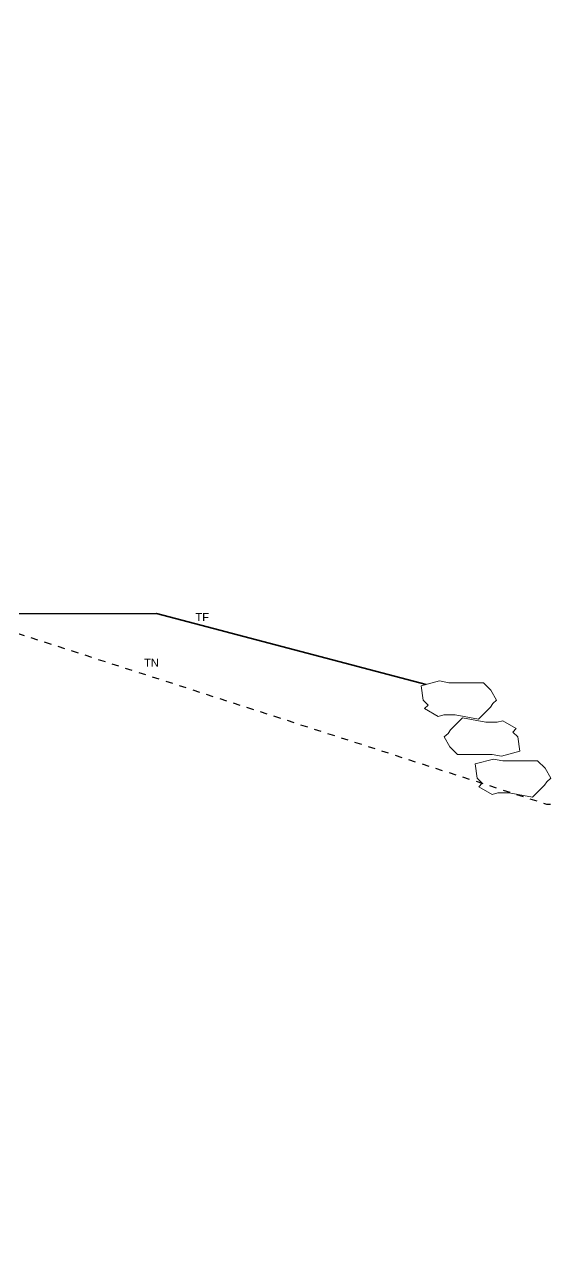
# Model space of a CAD drawing. Header units: metres. Extents: x 1838950 to 1842843, y 5171318 to 5174224.
# Drawn here: x 1841252.55 to 1841259.99, y 5171379.64 to 5171396.83 of the extents above; entities that cross this region are included whole.
import ezdxf

# ---------------------------------------------------------------- set-up
doc = ezdxf.new("R2010")
doc.units = ezdxf.units.M
doc.header["$LTSCALE"] = 0.0254
doc.linetypes.add('Style de ligne -1', pattern=[0.83328, 0.41656, -0.41672])
doc.layers.add('00 CHAZAL Coupe A.5', color=7, linetype='Continuous', lineweight=18)
doc.styles.add('Arial', font='arial.ttf')

# ---------------------------------------------------------------- blocks, each defined once
blk = doc.blocks.new('Groupe-1984-1')
at = {"layer": '00 CHAZAL Coupe A.5', "color": 12, "linetype": 'Style de ligne -1', "lineweight": 25, "true_color": 0xdd0806, "flags": 128}
blk.add_lwpolyline([(1841189.163, 5171397.962), (1841192.783, 5171397.502), (1841198.043, 5171395.702), (1841206.543, 5171395.552), (1841210.878, 5171395.546), (1841215.343, 5171395.362), (1841217.53, 5171395.132), (1841223.783, 5171393.412), (1841229.21, 5171392.762), (1841235.443, 5171391.512), (1841245.331, 5171390.328), (1841252.088, 5171388.355), (1841259.918, 5171385.828), (1841263.122, 5171385.662), (1841272.6, 5171379.652), (1841275.423, 5171379.642)], dxfattribs=at)

msp = doc.modelspace()

# ---------------------------------------------------------------- linework, layer by layer
at = {"layer": '00 CHAZAL Coupe A.5', "color": 7, "linetype": 'Continuous', "lineweight": 35}
for p, q in [((1841251.4532, 5171388.5128), (1841254.4125, 5171388.5142)), ((1841254.4125, 5171388.5142), (1841258.2188, 5171387.5136))]:
    msp.add_line(p, q, dxfattribs=at)
at = {"layer": '00 CHAZAL Coupe A.5', "color": 7, "linetype": 'Continuous', "lineweight": 13, "flags": 128}
for points in [[(1841258.1471, 5171387.4943), (1841258.4071, 5171387.5643), (1841258.5371, 5171387.5397), (1841258.7479, 5171387.5397), (1841258.7871, 5171387.5397), (1841259.0271, 5171387.5397), (1841259.1325, 5171387.4343), (1841259.2133, 5171387.2943), (1841259.1571, 5171387.2443), (1841259.1271, 5171387.1943), (1841258.9571, 5171387.0243), (1841258.6271, 5171387.0868), (1841258.4671, 5171387.0868), (1841258.3871, 5171387.0643), (1841258.1966, 5171387.1743), (1841258.2471, 5171387.2243), (1841258.1771, 5171387.2943)], [(1841259.54, 5171386.5743), (1841259.28, 5171386.5043), (1841259.15, 5171386.5289), (1841258.9392, 5171386.5289), (1841258.9, 5171386.5289), (1841258.66, 5171386.5289), (1841258.5546, 5171386.6343), (1841258.4738, 5171386.7743), (1841258.53, 5171386.8243), (1841258.56, 5171386.8743), (1841258.73, 5171387.0443), (1841259.06, 5171386.9818), (1841259.22, 5171386.9818), (1841259.3, 5171387.0043), (1841259.4905, 5171386.8943), (1841259.44, 5171386.8443), (1841259.51, 5171386.7743)], [(1841258.9102, 5171386.3935), (1841259.1702, 5171386.4635), (1841259.3002, 5171386.4389), (1841259.511, 5171386.4389), (1841259.5502, 5171386.4389), (1841259.7902, 5171386.4389), (1841259.8956, 5171386.3335), (1841259.9764, 5171386.1935), (1841259.9202, 5171386.1435), (1841259.8902, 5171386.0935), (1841259.7202, 5171385.9235), (1841259.3902, 5171385.986), (1841259.2302, 5171385.986), (1841259.1502, 5171385.9635), (1841258.9597, 5171386.0735), (1841259.0102, 5171386.1235), (1841258.9402, 5171386.1935)]]:
    msp.add_lwpolyline(points, close=True, dxfattribs=at)

# ---------------------------------------------------------------- block references
at = {"layer": '00 CHAZAL Coupe A.5', "color": 7}
msp.add_blockref('Groupe-1984-1', (0, 0), dxfattribs=at)

# ---------------------------------------------------------------- texts
at = {"layer": '00 CHAZAL Coupe A.5', "color": 7, "char_height": 0.11286, "attachment_point": 2, "line_spacing_factor": 0.96984, "style": 'Arial'}
for s, insert in [('TF', (1841255.0599, 5171388.5215)), ('TN', (1841254.3429, 5171387.8784))]:
    msp.add_mtext(s, dxfattribs=dict(at, insert=insert))

doc.saveas('drawing.dxf')
